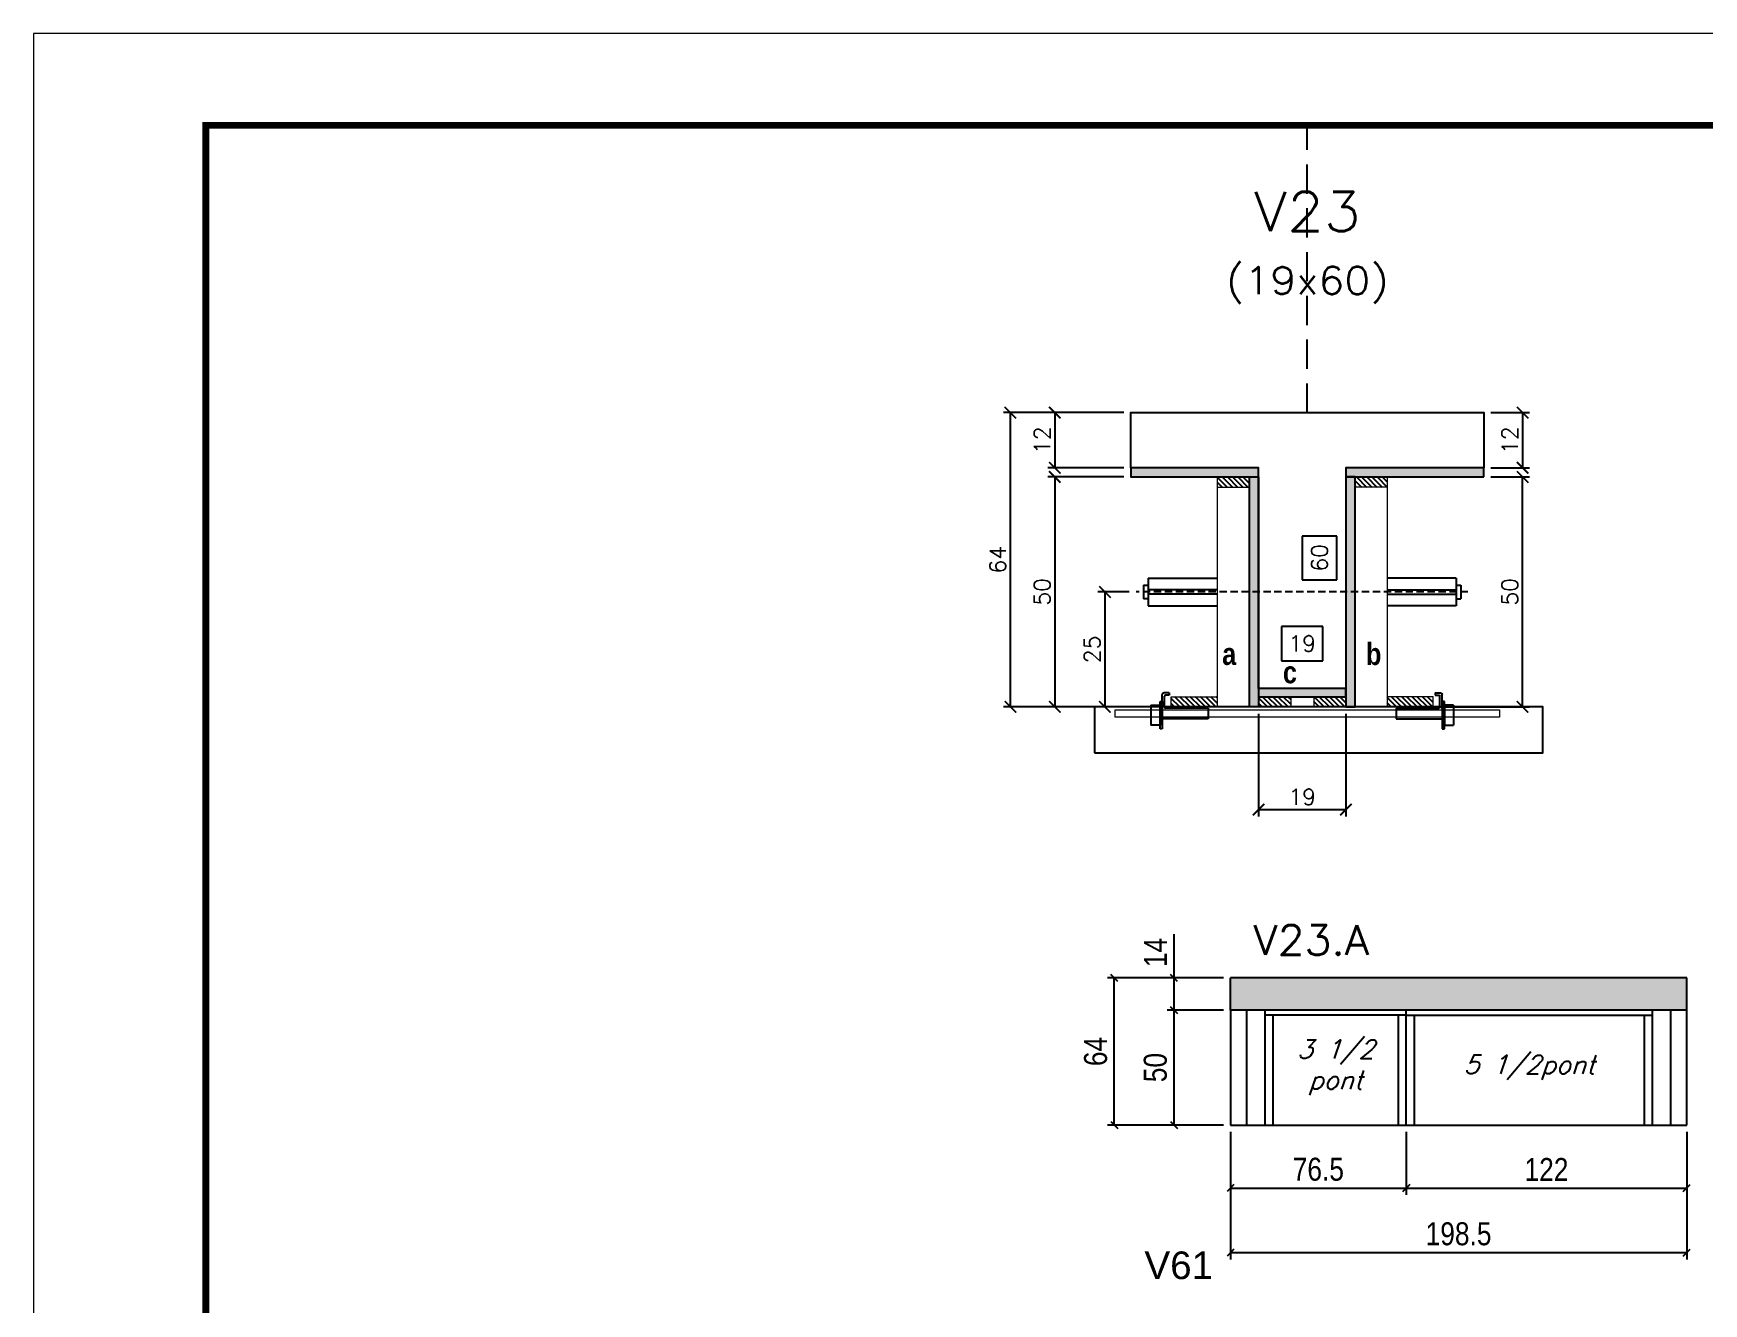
# Model space of a CAD drawing. Extents: x 0 to 6325, y 5574 to 19307.
# Drawn here: x 4755 to 5482, y 14112 to 14664 of the extents above; entities that cross this region are included whole.
import ezdxf
from ezdxf.enums import TextEntityAlignment as Align

# ---------------------------------------------------------------- set-up
doc = ezdxf.new("R2010")
doc.units = 0
doc.linetypes.add('DASHED', pattern=[0.75, 0.5, -0.25])
doc.linetypes.add('HIDDEN', pattern=[9.525, 6.35, -3.175])
for name, color, linetype in [('1', 1, 'Continuous'), ('5', 5, 'Continuous'), ('barrote', 251, 'Continuous'), ('COTA', 241, 'Continuous'), ('Cota Seção (2x)', 4, 'Continuous'), ('detalhes', 4, 'Continuous'), ('Hachura', 253, 'Continuous'), ('Painéis', 200, 'Continuous'), ('presilha', 1, 'Continuous'), ('SARR_2.2x7', 40, 'Continuous'), ('SARR_3.5x7', 81, 'Continuous'), ('TENSOR', 3, 'Continuous'), ('texto', 7, 'Continuous'), ('Texto de Titulo', 7, 'Continuous'), ('Texto Qtd Sarr', 242, 'Continuous')]:
    doc.layers.add(name, color=color, linetype=linetype)
for name, color, linetype, lineweight in [('CONCRETO', 251, 'Continuous', 25), ('Folhas', 255, 'Continuous', 9), ('Madeira', 126, 'Continuous', 18), ('SARRAFO DE PRESSAO', 251, 'DASHED', 9), ('SCO-___-LAJ', 2, 'Continuous', 0), ('Texto Seção', 7, 'Continuous', 15)]:
    doc.layers.add(name, color=color, linetype=linetype, lineweight=lineweight)
doc.styles.add('COTA TECNICA', font='techl___.ttf', dxfattribs={"height": 10})
doc.styles.add('REGUA-120', font='ROMANS.shx', dxfattribs={"height": 15})
doc.styles.add('Romans', font='romans.shx')
doc.styles.get("Standard").update_dxf_attribs({"font": 'arial.ttf'})
doc.styles.add('TECNICA', font='techb___.ttf', dxfattribs={"height": 10})
doc.dimstyles.new('Cota Seção (2x)', dxfattribs={"dimtxt": 7, "dimasz": 5, "dimexe": 3, "dimexo": 3, "dimgap": 2, "dimtad": 3, "dimdec": 1, "dimlfac": 0.5, "dimzin": 12, "dimdsep": 46, "dimtxsty": 'Romans', "dimblk": 'ARCHTICK', "dimcen": 0, "dimclrd": 4, "dimclre": 4, "dimclrt": 1, "dimadec": 1, "dimazin": 3, "dimtfac": 1, "dimtdec": 1, "dimtmove": 0, "dimatfit": 3, "dimldrblk": 'OBLIQUE', "dimfxl": 1, "dimtolj": 1, "dimtzin": 12, "dimarcsym": 0})
doc.dimstyles.new('Cota Seção interna', dxfattribs={"dimtxt": 7, "dimasz": 6, "dimexe": 0.18, "dimexo": 2, "dimgap": -4, "dimtad": 3, "dimdec": 1, "dimlfac": 0.5, "dimzin": 12, "dimdsep": 46, "dimtxsty": 'Romans', "dimblk": 'ARCHTICK', "dimcen": 0.09, "dimse1": 1, "dimse2": 1, "dimsd1": 1, "dimsd2": 1, "dimclrd": 180, "dimclre": 5, "dimclrt": 1, "dimadec": 0, "dimazin": 3, "dimtfac": 1, "dimtdec": 1, "dimtofl": 0, "dimtmove": 0, "dimatfit": 3, "dimldrblk": 'ARCHTICK', "dimfxl": 1, "dimtolj": 1, "dimtzin": 0, "dimarcsym": 0})
doc.dimstyles.new('PAINEL', dxfattribs={"dimtxt": 10, "dimasz": 3, "dimexe": 3, "dimexo": 3, "dimgap": 3, "dimtad": 1, "dimdec": 1, "dimzin": 12, "dimdsep": 46, "dimtxsty": 'COTA TECNICA', "dimblk1": 'OBLIQUE', "dimblk2": 'OBLIQUE', "dimsah": 1, "dimcen": 0.9, "dimclrd": 4, "dimclre": 4, "dimclrt": 240, "dimadec": 1, "dimazin": 3, "dimtfac": 1, "dimtdec": 1, "dimtmove": 0, "dimatfit": 3, "dimfxl": 1, "dimtolj": 1, "dimtzin": 12, "dimarcsym": 0})
pattern_1 = [(315, (28244.6724, 6141.631), (1.12253202, 1.12253202), [])]

# ---------------------------------------------------------------- blocks, each defined once
blk = doc.blocks.new('9999999999')
at = {"layer": 'Folhas'}
blk.add_lwpolyline([(98138.98, 34190.21), (99623.98, 34190.21), (99623.98, 35240.21), (98138.98, 35240.21)], close=True, dxfattribs=at)
at = {"layer": 'Folhas', "color": 30, "const_width": 3}
blk.add_lwpolyline([(98213.98, 34230.21), (99583.98, 34230.21), (99583.98, 35200.21), (98213.98, 35200.21)], close=True, dxfattribs=at)
blk = doc.blocks.new('titulo1')
at = {"layer": 'Defpoints', "color": 252, "linetype": 'HIDDEN', "ltscale": 2}
blk.add_line((0, 0), (0, 125), dxfattribs=at)
at = {"layer": 'Defpoints', "style": 'Romans', "oblique": 15}
blk.add_attdef('FOLHA', text='', height=10, dxfattribs=at).set_placement((0, 15.58), align=Align.MIDDLE_CENTER)
at = {"layer": 'Texto Qtd Sarr', "color": 3, "style": 'Romans', "oblique": 15}
for tag, height, p in [('TITULO', 17, (0, 71.45)), ('SEÇÃO', 12, (0, 41.55))]:
    blk.add_attdef(tag, text='', height=height, dxfattribs=at).set_placement(p, align=Align.MIDDLE_CENTER)
blk = doc.blocks.new('_ArchTick')
at = {"color": 0, "linetype": 'ByBlock', "const_width": 0.15}
blk.add_lwpolyline([(-0.5, -0.5), (0.5, 0.5)], dxfattribs=at)
blk = doc.blocks.new('*D3431')
at = {"layer": 'COTA', "color": 4, "lineweight": -2, "transparency": 16777216}
for p, q in [((5389.05, 14499.27), (5405.92, 14499.27)), ((5402.92, 14499.27), (5402.92, 14475.27)), ((5389.05, 14475.27), (5405.92, 14475.27))]:
    blk.add_line(p, q, dxfattribs=at)
at = {"layer": 'Defpoints', "color": 0, "transparency": 16777216}
for p in [(5386.05, 14499.27), (5386.05, 14475.27), (5402.92, 14475.27)]:
    blk.add_point(p, dxfattribs=at)
at = {"layer": 'COTA', "color": 4, "lineweight": -2, "transparency": 16777216, "xscale": 5, "yscale": 5, "zscale": 5}
for p, rotation in [((5402.92, 14499.27), 90), ((5402.92, 14475.27), 270)]:
    blk.add_blockref('_ArchTick', p, dxfattribs=dict(at, rotation=rotation))
at = {"layer": 'COTA', "color": 1, "transparency": 16777216, "insert": (5397.42, 14487.27), "char_height": 7, "attachment_point": 5, "rotation": 90, "style": 'Romans'}
blk.add_mtext('\\A1;12', dxfattribs=at)
blk = doc.blocks.new('_Oblique')
at = {"layer": '1', "color": 0, "lineweight": -2}
blk.add_line((-0.5, -0.5), (0.5, 0.5), dxfattribs=at)
blk = doc.blocks.new('*D3432')
at = {"layer": 'COTA', "color": 4, "lineweight": -2, "transparency": 16777216}
for p, q in [((5229.45, 14499.27), (5177.08, 14499.27)), ((5180.08, 14371.27), (5180.08, 14499.27)), ((5251.45, 14371.27), (5177.08, 14371.27))]:
    blk.add_line(p, q, dxfattribs=at)
at = {"layer": 'Defpoints', "color": 0, "transparency": 16777216}
for p in [(5180.08, 14499.27), (5232.45, 14499.27), (5254.45, 14371.27)]:
    blk.add_point(p, dxfattribs=at)
at = {"layer": 'COTA', "color": 4, "lineweight": -2, "transparency": 16777216, "xscale": 5, "yscale": 5, "zscale": 5}
for p, rotation in [((5180.08, 14499.27), 90), ((5180.08, 14371.27), 270)]:
    blk.add_blockref('_ArchTick', p, dxfattribs=dict(at, rotation=rotation))
at = {"layer": 'COTA', "color": 1, "transparency": 16777216, "insert": (5174.58, 14435.27), "char_height": 7, "attachment_point": 5, "rotation": 90, "style": 'Romans'}
blk.add_mtext('\\A1;64', dxfattribs=at)
blk = doc.blocks.new('*D3433')
at = {"layer": 'COTA', "color": 4, "lineweight": -2, "transparency": 16777216}
for p, q in [((5389.05, 14471.27), (5405.92, 14471.27)), ((5402.92, 14371.27), (5402.92, 14471.27)), ((5362.65, 14371.27), (5405.92, 14371.27))]:
    blk.add_line(p, q, dxfattribs=at)
at = {"layer": 'Defpoints', "color": 0, "transparency": 16777216}
for p in [(5386.05, 14471.27), (5402.92, 14471.27), (5359.65, 14371.27)]:
    blk.add_point(p, dxfattribs=at)
at = {"layer": 'COTA', "color": 4, "lineweight": -2, "transparency": 16777216, "xscale": 5, "yscale": 5, "zscale": 5}
for p, rotation in [((5402.92, 14471.27), 90), ((5402.92, 14371.27), 270)]:
    blk.add_blockref('_ArchTick', p, dxfattribs=dict(at, rotation=rotation))
at = {"layer": 'COTA', "color": 1, "transparency": 16777216, "insert": (5397.42, 14421.27), "char_height": 7, "attachment_point": 5, "rotation": 90, "style": 'Romans'}
blk.add_mtext('\\A1;50', dxfattribs=at)
blk = doc.blocks.new('*D3434')
at = {"layer": 'Cota Seção (2x)', "color": 180, "lineweight": -2, "transparency": 16777216}
for p, q in [((5322.05, 14445.58), (5307.05, 14445.58)), ((5307.05, 14445.58), (5307.05, 14426.58)), ((5322.05, 14426.58), (5322.05, 14445.58)), ((5307.05, 14426.58), (5322.05, 14426.58))]:
    blk.add_line(p, q, dxfattribs=at)
at = {"layer": 'Defpoints', "color": 0, "transparency": 16777216}
for p in [(5326.05, 14499.27), (5337.05, 14499.27), (5337.05, 14379.27)]:
    blk.add_point(p, dxfattribs=at)
at = {"layer": 'Cota Seção (2x)', "color": 1, "transparency": 16777216, "insert": (5314.55, 14436.08), "char_height": 7, "attachment_point": 5, "rotation": 90, "style": 'Romans'}
blk.add_mtext('\\A1;60', dxfattribs=at)
blk = doc.blocks.new('*D3435')
at = {"layer": 'COTA', "color": 4, "lineweight": -2, "transparency": 16777216}
for p, q in [((5229.45, 14499.27), (5196.39, 14499.27)), ((5199.39, 14499.27), (5199.39, 14475.27)), ((5229.45, 14475.27), (5196.39, 14475.27))]:
    blk.add_line(p, q, dxfattribs=at)
at = {"layer": 'Defpoints', "color": 0, "transparency": 16777216}
for p in [(5232.45, 14499.27), (5199.39, 14475.27), (5232.45, 14475.27)]:
    blk.add_point(p, dxfattribs=at)
at = {"layer": 'COTA', "color": 4, "lineweight": -2, "transparency": 16777216, "xscale": 5, "yscale": 5, "zscale": 5}
for p, rotation in [((5199.39, 14499.27), 90), ((5199.39, 14475.27), 270)]:
    blk.add_blockref('_ArchTick', p, dxfattribs=dict(at, rotation=rotation))
at = {"layer": 'COTA', "color": 1, "transparency": 16777216, "insert": (5193.89, 14487.27), "char_height": 7, "attachment_point": 5, "rotation": 90, "style": 'Romans'}
blk.add_mtext('\\A1;12', dxfattribs=at)
blk = doc.blocks.new('*D3436')
at = {"layer": 'COTA', "color": 4, "lineweight": -2, "transparency": 16777216}
for p, q in [((5229.45, 14471.27), (5196.39, 14471.27)), ((5199.39, 14471.27), (5199.39, 14371.27)), ((5251.45, 14371.27), (5196.39, 14371.27))]:
    blk.add_line(p, q, dxfattribs=at)
at = {"layer": 'Defpoints', "color": 0, "transparency": 16777216}
for p in [(5232.45, 14471.27), (5199.39, 14371.27), (5254.45, 14371.27)]:
    blk.add_point(p, dxfattribs=at)
at = {"layer": 'COTA', "color": 4, "lineweight": -2, "transparency": 16777216, "xscale": 5, "yscale": 5, "zscale": 5}
for p, rotation in [((5199.39, 14471.27), 90), ((5199.39, 14371.27), 270)]:
    blk.add_blockref('_ArchTick', p, dxfattribs=dict(at, rotation=rotation))
at = {"layer": 'COTA', "color": 1, "transparency": 16777216, "insert": (5193.89, 14421.27), "char_height": 7, "attachment_point": 5, "rotation": 90, "style": 'Romans'}
blk.add_mtext('\\A1;50', dxfattribs=at)
blk = doc.blocks.new('PRESILHA METÁLICA 1')
at = {"layer": 'presilha'}
for p, q in [((0, 13), (6, 13)), ((0, 13), (0, 0)), ((6, 15.5), (7.5, 15.5)), ((6, -2.5), (6, 15.5)), ((6, 13), (6, 0)), ((7.5, 10.6), (7.5, 19.9)), ((7.5, 15.5), (7.5, -2.5)), ((12, 21), (8.6, 21)), ((9, 11.6), (9, 18.9)), ((12, 19.5), (9.6, 19.5)), ((37.5, 11), (9.6, 11)), ((12, 21), (12, 19.5)), ((37.5, 11), (37.5, 4.1)), ((6, 0), (0, 0)), ((37.5, 4.1), (7.5, 4.1)), ((7.5, -2.5), (6, -2.5))]:
    blk.add_line(p, q, dxfattribs=at)
for centre, radius, start, end in [((8.6, 19.9), 1.14, 90, 180), ((9.6, 18.9), 0.57, 90, 180), ((9.6, 11.6), 0.57, 180, 270)]:
    blk.add_arc(centre, radius, start, end, dxfattribs=at)
blk = doc.blocks.new('*D3437')
at = {"layer": 'COTA', "color": 4, "lineweight": -2, "transparency": 16777216}
for p, q in [((5288.05, 14368.27), (5288.05, 14323.55)), ((5326.05, 14368.27), (5326.05, 14323.55)), ((5288.05, 14326.55), (5326.05, 14326.55))]:
    blk.add_line(p, q, dxfattribs=at)
at = {"layer": 'Defpoints', "color": 0, "transparency": 16777216}
for p in [(5288.05, 14371.27), (5326.05, 14371.27), (5326.05, 14326.55)]:
    blk.add_point(p, dxfattribs=at)
at = {"layer": 'COTA', "color": 4, "lineweight": -2, "transparency": 16777216, "xscale": 5, "yscale": 5, "zscale": 5, "rotation": 180}
blk.add_blockref('_ArchTick', (5288.05, 14326.55), dxfattribs=at)
at = {"layer": 'COTA', "color": 4, "lineweight": -2, "transparency": 16777216, "xscale": 5, "yscale": 5, "zscale": 5}
blk.add_blockref('_ArchTick', (5326.05, 14326.55), dxfattribs=at)
at = {"layer": 'COTA', "color": 1, "transparency": 16777216, "insert": (5307.05, 14332.05), "char_height": 7, "attachment_point": 5, "style": 'Romans'}
blk.add_mtext('\\A1;19', dxfattribs=at)
blk = doc.blocks.new('*D3438')
at = {"layer": 'Cota Seção (2x)', "color": 180, "lineweight": -2, "transparency": 16777216}
for p, q in [((5316.05, 14406.27), (5298.05, 14406.27)), ((5298.05, 14406.27), (5298.05, 14391.27)), ((5316.05, 14391.27), (5316.05, 14406.27)), ((5298.05, 14391.27), (5316.05, 14391.27))]:
    blk.add_line(p, q, dxfattribs=at)
at = {"layer": 'Defpoints', "color": 0, "transparency": 16777216}
for p in [(5326.05, 14387.27), (5288.05, 14371.27), (5326.05, 14371.27)]:
    blk.add_point(p, dxfattribs=at)
at = {"layer": 'Cota Seção (2x)', "color": 1, "transparency": 16777216, "insert": (5307.05, 14398.77), "char_height": 7, "attachment_point": 5, "style": 'Romans'}
blk.add_mtext('\\A1;19', dxfattribs=at)
blk = doc.blocks.new('*D3442')
at = {"layer": 'COTA', "color": 4, "lineweight": -2, "transparency": 16777216}
for p, q in [((5275.82, 14186.3), (5275.82, 14130.78)), ((5474.32, 14186.3), (5474.32, 14130.78)), ((5275.82, 14133.78), (5474.32, 14133.78))]:
    blk.add_line(p, q, dxfattribs=at)
at = {"layer": 'Defpoints', "color": 0, "transparency": 16777216}
for p in [(5275.82, 14189.3), (5474.32, 14189.3), (5474.32, 14133.78)]:
    blk.add_point(p, dxfattribs=at)
at = {"layer": 'COTA', "color": 4, "lineweight": -2, "transparency": 16777216, "xscale": 3, "yscale": 3, "zscale": 3, "rotation": 180}
blk.add_blockref('_Oblique', (5275.82, 14133.78), dxfattribs=at)
at = {"layer": 'COTA', "color": 4, "lineweight": -2, "transparency": 16777216, "xscale": 3, "yscale": 3, "zscale": 3}
blk.add_blockref('_Oblique', (5474.32, 14133.78), dxfattribs=at)
at = {"layer": 'COTA', "color": 240, "transparency": 16777216, "insert": (5375.07, 14141.92), "char_height": 10, "attachment_point": 5, "style": 'COTA TECNICA'}
blk.add_mtext('\\A1;198.5', dxfattribs=at)
blk = doc.blocks.new('*D3443')
at = {"layer": 'COTA', "color": 4, "lineweight": -2, "transparency": 16777216}
for p, q in [((5272.82, 14239.3), (5248.28, 14239.3)), ((5251.28, 14189.3), (5251.28, 14239.3)), ((5272.82, 14189.3), (5248.28, 14189.3))]:
    blk.add_line(p, q, dxfattribs=at)
at = {"layer": 'Defpoints', "color": 0, "transparency": 16777216}
for p in [(5251.28, 14239.3), (5275.82, 14239.3), (5275.82, 14189.3)]:
    blk.add_point(p, dxfattribs=at)
at = {"layer": 'COTA', "color": 4, "lineweight": -2, "transparency": 16777216, "xscale": 3, "yscale": 3, "zscale": 3}
for p, rotation in [((5251.28, 14239.3), 90), ((5251.28, 14189.3), 270)]:
    blk.add_blockref('_Oblique', p, dxfattribs=dict(at, rotation=rotation))
at = {"layer": 'COTA', "color": 240, "transparency": 16777216, "insert": (5243.17, 14214.3), "char_height": 10, "attachment_point": 5, "rotation": 90, "style": 'COTA TECNICA'}
blk.add_mtext('\\A1;50', dxfattribs=at)
blk = doc.blocks.new('*D4472')
at = {"layer": 'COTA', "color": 4, "lineweight": -2, "transparency": 16777216}
for p, q in [((5251.28, 14253.3), (5251.28, 14272.42)), ((5272.82, 14253.3), (5248.28, 14253.3)), ((5251.28, 14239.3), (5251.28, 14253.3)), ((5272.82, 14239.3), (5248.28, 14239.3))]:
    blk.add_line(p, q, dxfattribs=at)
at = {"layer": 'Defpoints', "color": 0, "transparency": 16777216}
for p in [(5251.28, 14253.3), (5275.82, 14253.3), (5275.82, 14239.3)]:
    blk.add_point(p, dxfattribs=at)
at = {"layer": 'COTA', "color": 4, "lineweight": -2, "transparency": 16777216, "xscale": 3, "yscale": 3, "zscale": 3}
for p, rotation in [((5251.28, 14253.3), 90), ((5251.28, 14239.3), 270)]:
    blk.add_blockref('_Oblique', p, dxfattribs=dict(at, rotation=rotation))
at = {"layer": 'COTA', "color": 240, "transparency": 16777216, "insert": (5243.21, 14264.36), "char_height": 10, "attachment_point": 5, "rotation": 90, "style": 'COTA TECNICA'}
blk.add_mtext('\\A1;14', dxfattribs=at)
blk = doc.blocks.new('*D3444')
at = {"layer": 'COTA', "color": 4, "lineweight": -2, "transparency": 16777216}
for p, q in [((5272.82, 14253.3), (5222.28, 14253.3)), ((5225.28, 14189.3), (5225.28, 14253.3)), ((5272.82, 14189.3), (5222.28, 14189.3))]:
    blk.add_line(p, q, dxfattribs=at)
at = {"layer": 'Defpoints', "color": 0, "transparency": 16777216}
for p in [(5225.28, 14253.3), (5275.82, 14253.3), (5275.82, 14189.3)]:
    blk.add_point(p, dxfattribs=at)
at = {"layer": 'COTA', "color": 4, "lineweight": -2, "transparency": 16777216, "xscale": 3, "yscale": 3, "zscale": 3}
for p, rotation in [((5225.28, 14253.3), 90), ((5225.28, 14189.3), 270)]:
    blk.add_blockref('_Oblique', p, dxfattribs=dict(at, rotation=rotation))
at = {"layer": 'COTA', "color": 240, "transparency": 16777216, "insert": (5217.18, 14221.3), "char_height": 10, "attachment_point": 5, "rotation": 90, "style": 'COTA TECNICA'}
blk.add_mtext('\\A1;64', dxfattribs=at)
blk = doc.blocks.new('*D3445')
at = {"layer": 'COTA', "color": 4, "lineweight": -2, "transparency": 16777216}
for p, q in [((5275.82, 14186.3), (5275.82, 14158.9)), ((5352.32, 14186.3), (5352.32, 14158.9)), ((5275.82, 14161.9), (5352.32, 14161.9))]:
    blk.add_line(p, q, dxfattribs=at)
at = {"layer": 'Defpoints', "color": 0, "transparency": 16777216}
for p in [(5275.82, 14189.3), (5352.32, 14189.3), (5352.32, 14161.9)]:
    blk.add_point(p, dxfattribs=at)
at = {"layer": 'COTA', "color": 4, "lineweight": -2, "transparency": 16777216, "xscale": 3, "yscale": 3, "zscale": 3, "rotation": 180}
blk.add_blockref('_Oblique', (5275.82, 14161.9), dxfattribs=at)
at = {"layer": 'COTA', "color": 4, "lineweight": -2, "transparency": 16777216, "xscale": 3, "yscale": 3, "zscale": 3}
blk.add_blockref('_Oblique', (5352.32, 14161.9), dxfattribs=at)
at = {"layer": 'COTA', "color": 240, "transparency": 16777216, "insert": (5314.07, 14170.01), "char_height": 10, "attachment_point": 5, "style": 'COTA TECNICA'}
blk.add_mtext('\\A1;76.5', dxfattribs=at)
blk = doc.blocks.new('*D4473')
at = {"layer": 'COTA', "color": 4, "lineweight": -2, "transparency": 16777216}
for p, q in [((5352.32, 14186.3), (5352.32, 14158.9)), ((5474.32, 14186.3), (5474.32, 14158.9)), ((5352.32, 14161.9), (5474.32, 14161.9))]:
    blk.add_line(p, q, dxfattribs=at)
at = {"layer": 'Defpoints', "color": 0, "transparency": 16777216}
for p in [(5352.32, 14189.3), (5474.32, 14189.3), (5474.32, 14161.9)]:
    blk.add_point(p, dxfattribs=at)
at = {"layer": 'COTA', "color": 4, "lineweight": -2, "transparency": 16777216, "xscale": 3, "yscale": 3, "zscale": 3, "rotation": 180}
blk.add_blockref('_Oblique', (5352.32, 14161.9), dxfattribs=at)
at = {"layer": 'COTA', "color": 4, "lineweight": -2, "transparency": 16777216, "xscale": 3, "yscale": 3, "zscale": 3}
blk.add_blockref('_Oblique', (5474.32, 14161.9), dxfattribs=at)
at = {"layer": 'COTA', "color": 240, "transparency": 16777216, "insert": (5413.32, 14169.96), "char_height": 10, "attachment_point": 5, "style": 'COTA TECNICA'}
blk.add_mtext('\\A1;122', dxfattribs=at)
blk = doc.blocks.new('*D4150')
at = {"layer": 'COTA', "color": 4, "lineweight": -2, "transparency": 16777216}
for p, q in [((5231.75, 14421.24), (5218.19, 14421.24)), ((5221.19, 14421.24), (5221.19, 14371.27)), ((5236.75, 14371.27), (5218.19, 14371.27))]:
    blk.add_line(p, q, dxfattribs=at)
at = {"layer": 'Defpoints', "color": 0, "transparency": 16777216}
for p in [(5234.75, 14421.24), (5221.19, 14371.27), (5239.75, 14371.27)]:
    blk.add_point(p, dxfattribs=at)
at = {"layer": 'COTA', "color": 4, "lineweight": -2, "transparency": 16777216, "xscale": 5, "yscale": 5, "zscale": 5}
for p, rotation in [((5221.19, 14421.24), 90), ((5221.19, 14371.27), 270)]:
    blk.add_blockref('_ArchTick', p, dxfattribs=dict(at, rotation=rotation))
at = {"layer": 'COTA', "color": 1, "transparency": 16777216, "insert": (5215.69, 14396.26), "char_height": 7, "attachment_point": 5, "rotation": 90, "style": 'Romans'}
blk.add_mtext('\\A1;25', dxfattribs=at)

msp = doc.modelspace()

# ---------------------------------------------------------------- hatches: boundary and pattern name
at = {"layer": 'COTA'}
h = msp.add_hatch(dxfattribs=at)
h.set_pattern_fill('AR-CONC', color=256, scale=0.03)
h.set_pattern_definition([(50, (3322.6207, 5732.253), (5.46554, -0.4781726), [0.5715, -6.2865]), (355, (3322.6207, 5732.253), (-1.0573026, 5.7317054), [0.4572, -5.0292175]), (100.451445, (3323.076, 5732.2133), (4.4082374, 5.2535326), [0.4857003, -5.3427073]), (46.1842, (3322.621, 5733.777), (8.132371, -1.26127), [0.85725, -9.42975]), (96.63556, (3323.298, 5733.672), (7.122124, 7.422784), [0.728551, -8.014068]), (351.18415, (3322.621, 5733.777), (7.122124, 7.422784), [0.685799, -7.543792]), (21, (3323.3827, 5733.396), (4.5484317, -3.067956), [0.5715, -6.2865]), (326, (3323.3827, 5733.396), (1.854061, 5.525639), [0.4572, -5.0292]), (71.451445, (3323.7617, 5733.1405), (6.4024926, 2.457683), [0.4857003, -5.342698]), (37.5, (3322.6207, 5732.2531), (0.0926581, 2.53665117), [0, -4.96824, 0, -5.1054, 0, -5.04825]), (7.5, (3322.6207, 5732.253), (2.0045899, 3.00541724), [0, -2.91084, 0, -4.85394, 0, -1.92405]), (327.5, (3320.9214, 5732.2531), (4.06771786, -0.1718623), [0, -1.905, 0, -5.9436, 0, -7.8867]), (317.5, (3320.1594, 5732.253), (4.4438754, 0.7627947), [0, -2.4765, 0, -3.94716, 0, -5.6007])])
h.paths.add_polyline_path([(5275.82, 14253.3), (5275.82, 14239.3), (5474.32, 14239.3), (5474.32, 14253.3)])
at = {"layer": 'Hachura'}
h = msp.add_hatch(color=256, dxfattribs=at)
h.dxf.hatch_style = 1
h.paths.add_polyline_path([(5288.05, 14471.27), (5288.05, 14475.27), (5232.45, 14475.27), (5232.45, 14471.27)])
h = msp.add_hatch(dxfattribs=at)
h.set_pattern_fill('ANSI31', color=256, scale=0.5, angle=270, style=0)
h.set_pattern_definition([(315, (28244.6724, 6163.631), (1.12253202, 1.12253202), [])])
h.paths.add_polyline_path([(5284.05, 14466.87), (5284.05, 14471.27), (5270.05, 14471.27), (5270.05, 14466.87)])
h = msp.add_hatch(color=256, dxfattribs=at)
h.dxf.hatch_style = 1
h.paths.add_polyline_path([(5284.05, 14471.27), (5288.05, 14471.27), (5288.05, 14371.27), (5284.05, 14371.27)])
h = msp.add_hatch(color=256, dxfattribs=at)
h.dxf.hatch_style = 1
h.paths.add_polyline_path([(5386.05, 14471.27), (5386.05, 14475.27), (5326.05, 14475.27), (5326.05, 14471.27)])
h = msp.add_hatch(color=256, dxfattribs=at)
h.dxf.hatch_style = 1
h.paths.add_polyline_path([(5330.05, 14471.27), (5326.05, 14471.27), (5326.05, 14371.27), (5330.05, 14371.27)])
h = msp.add_hatch(dxfattribs=at)
h.set_pattern_fill('ANSI31', color=256, scale=0.5, angle=270, style=0)
h.set_pattern_definition([(315, (28244.6724, 6163.631), (1.12253202, 1.12253202), [])])
h.paths.add_polyline_path([(5330.05, 14466.87), (5330.05, 14471.27), (5344.05, 14471.27), (5344.05, 14466.87)])
h = msp.add_hatch(dxfattribs=at)
h.set_pattern_fill('ANSI31', color=256, scale=0.5, angle=270, style=0)
h.set_pattern_definition([(315, (28244.6724, 6141.631), (1.12253202, 1.12253202), [])])
h.paths.add_polyline_path([(5250.05, 14371.27), (5250.05, 14375.67), (5270.05, 14375.67), (5270.05, 14371.27)])
h = msp.add_hatch(color=256, dxfattribs=at)
h.dxf.hatch_style = 1
h.paths.add_polyline_path([(5326.05, 14375.67), (5326.05, 14379.27), (5288.05, 14379.27), (5288.05, 14375.67)])
h = msp.add_hatch(dxfattribs=at)
h.set_pattern_fill('ANSI31', color=256, scale=0.5, angle=270, style=0)
h.set_pattern_definition(pattern_1)
h.paths.add_polyline_path([(5288.05, 14371.27), (5288.05, 14375.67), (5302.05, 14375.67), (5302.05, 14371.27)])
h = msp.add_hatch(dxfattribs=at)
h.set_pattern_fill('ANSI31', color=256, scale=0.5, angle=270, style=0)
h.set_pattern_definition(pattern_1)
h.paths.add_polyline_path([(5326.05, 14371.27), (5326.05, 14375.67), (5312.05, 14375.67), (5312.05, 14371.27)])
h = msp.add_hatch(dxfattribs=at)
h.set_pattern_fill('ANSI31', color=256, scale=0.5, angle=270, style=0)
h.set_pattern_definition(pattern_1)
h.paths.add_polyline_path([(5364.05, 14371.27), (5364.05, 14375.67), (5344.05, 14375.67), (5344.05, 14371.27)])

# ---------------------------------------------------------------- linework, layer by layer
at = {"ltscale": 3}
for p, q in [((5240.05, 14427.24), (5240.05, 14415.24)), ((5240.05, 14427.24), (5270.05, 14427.24)), ((5374.05, 14427.24), (5344.05, 14427.24)), ((5374.05, 14427.24), (5374.05, 14415.24)), ((5238.05, 14424.24), (5238.05, 14418.24)), ((5238.05, 14424.24), (5240.05, 14424.24)), ((5240.05, 14418.24), (5238.05, 14418.24)), ((5270.05, 14422.24), (5240.05, 14422.24)), ((5270.05, 14420.24), (5240.05, 14420.24)), ((5344.05, 14422.24), (5374.05, 14422.24)), ((5344.05, 14420.24), (5374.05, 14420.24)), ((5374.05, 14424.24), (5376.05, 14424.24)), ((5374.05, 14418.24), (5376.05, 14418.24)), ((5376.05, 14424.24), (5376.05, 14418.24)), ((5240.05, 14415.24), (5270.05, 14415.24)), ((5374.05, 14415.24), (5344.05, 14415.24))]:
    msp.add_line(p, q, dxfattribs=at)
at = {"layer": 'barrote'}
msp.add_lwpolyline([(5216.6, 14351.27), (5411.78, 14351.27), (5411.78, 14371.27), (5216.6, 14371.27)], close=True, dxfattribs=at)
at = {"layer": 'CONCRETO'}
msp.add_lwpolyline([(5232.45, 14475.27), (5232.45, 14499.27), (5386.05, 14499.27), (5386.05, 14475.27), (5326.05, 14475.27), (5326.05, 14379.27), (5288.05, 14379.27), (5288.05, 14475.27)], close=True, dxfattribs=at)
at = {"layer": 'COTA'}
for p, q in [((5474.32, 14253.3), (5275.82, 14253.3)), ((5275.82, 14239.3), (5275.82, 14253.3)), ((5474.32, 14239.3), (5474.32, 14253.3))]:
    msp.add_line(p, q, dxfattribs=at)
at = {"layer": 'Madeira'}
for points in [[(5284.05, 14466.87), (5284.05, 14471.27), (5270.05, 14471.27), (5270.05, 14466.87)], [(5284.05, 14471.27), (5270.05, 14471.27), (5270.05, 14371.27), (5284.05, 14371.27)], [(5330.05, 14466.87), (5330.05, 14471.27), (5344.05, 14471.27), (5344.05, 14466.87)], [(5330.05, 14471.27), (5344.05, 14471.27), (5344.05, 14371.27), (5330.05, 14371.27)], [(5250.05, 14371.27), (5250.05, 14375.67), (5270.05, 14375.67), (5270.05, 14371.27)], [(5288.05, 14371.27), (5288.05, 14375.67), (5302.05, 14375.67), (5302.05, 14371.27)], [(5326.05, 14371.27), (5326.05, 14375.67), (5312.05, 14375.67), (5312.05, 14371.27)], [(5364.05, 14371.27), (5364.05, 14375.67), (5344.05, 14375.67), (5344.05, 14371.27)]]:
    msp.add_lwpolyline(points, close=True, dxfattribs=at)
at = {"layer": 'Painéis', "linetype": 'ByBlock'}
for p, q in [((5474.32, 14239.3), (5275.82, 14239.3)), ((5275.82, 14239.3), (5275.82, 14189.3)), ((5352.32, 14189.3), (5352.32, 14239.3)), ((5474.32, 14189.3), (5474.32, 14239.3)), ((5275.82, 14189.3), (5474.32, 14189.3))]:
    msp.add_line(p, q, dxfattribs=at)
at = {"layer": 'Painéis'}
for points in [[(5288.05, 14471.27), (5288.05, 14475.27), (5232.45, 14475.27), (5232.45, 14471.27)], [(5284.05, 14471.27), (5288.05, 14471.27), (5288.05, 14371.27), (5284.05, 14371.27)], [(5386.05, 14471.27), (5386.05, 14475.27), (5326.05, 14475.27), (5326.05, 14471.27)], [(5330.05, 14471.27), (5326.05, 14471.27), (5326.05, 14371.27), (5330.05, 14371.27)], [(5326.05, 14375.67), (5326.05, 14379.27), (5288.05, 14379.27), (5288.05, 14375.67)]]:
    msp.add_lwpolyline(points, close=True, dxfattribs=at)
at = {"layer": 'SARR_2.2x7', "linetype": 'Continuous'}
for p, q in [((5282.82, 14239.3), (5282.82, 14189.3)), ((5352.32, 14237.1), (5290.82, 14237.1)), ((5352.32, 14237.1), (5459.32, 14237.1)), ((5467.32, 14239.3), (5467.32, 14189.3))]:
    msp.add_line(p, q, dxfattribs=at)
at = {"layer": 'SARR_3.5x7'}
for p, q in [((5290.82, 14239.3), (5290.82, 14189.3)), ((5294.32, 14237.1), (5294.32, 14189.3)), ((5348.82, 14237.1), (5348.82, 14189.3)), ((5355.82, 14237.1), (5355.82, 14189.3)), ((5455.82, 14237.1), (5455.82, 14189.3)), ((5459.32, 14239.3), (5459.32, 14189.3))]:
    msp.add_line(p, q, dxfattribs=at)
at = {"layer": 'SCO-___-LAJ', "color": 1}
msp.add_lwpolyline([(5225.6, 14369.94), (5392.91, 14369.94), (5392.91, 14366.74), (5225.6, 14366.74)], close=True, dxfattribs=at)
at = {"layer": 'TENSOR', "linetype": 'HIDDEN', "ltscale": 0.5}
msp.add_line((5379.05, 14421.24), (5234.75, 14421.24), dxfattribs=at)

# ---------------------------------------------------------------- block references
at = {"layer": 'presilha', "yscale": 0.6666666666666666, "zscale": 0.6666666666666666}
for p, xscale in [((5241.18, 14363.31), 0.6666666666666666), ((5372.92, 14363.31), -0.6666666666666666)]:
    msp.add_blockref('PRESILHA METÁLICA 1', p, dxfattribs=dict(at, xscale=xscale))
at = {"layer": 'SARRAFO DE PRESSAO', "color": 6, "linetype": 'ByBlock'}
msp.add_blockref('9999999999', (-93383.98, -20575.93), dxfattribs=at)
at = {"layer": 'Texto Seção'}
ref = msp.add_blockref('titulo1', (5309.25, 14499.27), dxfattribs=at)
ref.add_attrib('TITULO', 'V23', dxfattribs={"layer": 'Texto de Titulo', "color": 7, "height": 17, "style": 'Romans', "width": 1.1}).set_placement((5309.25, 14586.77), align=Align.MIDDLE_CENTER)
ref.add_attrib('SEÇÃO', '(19x60)', dxfattribs={"layer": 'Texto de Titulo', "color": 7, "height": 12, "style": 'Romans', "width": 1.1}).set_placement((5309.25, 14556.77), align=Align.MIDDLE_CENTER)

# ---------------------------------------------------------------- texts
at = {"layer": '5', "linetype": 'Continuous'}
msp.add_text('V61', height=12, rotation=359.99996, dxfattribs=at).set_placement((5238.41, 14122.28))
at = {"layer": 'detalhes', "style": 'TECNICA'}
for s, p in [('a', (5272.22, 14389.48)), ('b', (5334.77, 14389.46)), ('c', (5298.65, 14381.51))]:
    msp.add_text(s, height=9.6, dxfattribs=at).set_placement(p)
at = {"layer": 'texto', "color": 2, "char_height": 8, "attachment_point": 5, "style": 'Romans'}
for s, insert in [('{\\Q19;\\C256;3 1/2\\Ppont}', (5321.57, 14214.3)), ('{\\Q19;\\C256;5 1/2pont}', (5405.82, 14214.3))]:
    msp.add_mtext(s, dxfattribs=dict(at, insert=insert))
at = {"layer": 'Texto Seção', "style": 'REGUA-120', "width": 1.05}
msp.add_text('V23.A', height=13, dxfattribs=at).set_placement((5285.82, 14263.3))

# ---------------------------------------------------------------- dimensions: what is measured, and where the dimension line sits
at = {"layer": 'COTA'}
for base, p1, p2, dimstyle, picture, middle in [((5180.08, 14499.27), (5254.45, 14371.27), (5232.45, 14499.27), 'Cota Seção (2x)', '*D3432', (5174.58, 14435.27)), ((5199.39, 14475.27), (5232.45, 14499.27), (5232.45, 14475.27), 'Cota Seção (2x)', '*D3435', (5193.89, 14487.27)), ((5402.92, 14475.27), (5386.05, 14499.27), (5386.05, 14475.27), 'Cota Seção (2x)', '*D3431', (5397.42, 14487.27)), ((5199.39, 14371.27), (5232.45, 14471.27), (5254.45, 14371.27), 'Cota Seção (2x)', '*D3436', (5193.89, 14421.27)), ((5402.92, 14471.27), (5359.65, 14371.27), (5386.05, 14471.27), 'Cota Seção (2x)', '*D3433', (5397.42, 14421.27)), ((5221.19, 14371.27), (5234.75, 14421.24), (5239.75, 14371.27), 'Cota Seção (2x)', '*D4150', (5215.69, 14396.26)), ((5251.28, 14253.3), (5275.82, 14239.3), (5275.82, 14253.3), 'PAINEL', '*D4472', (5243.21, 14264.36)), ((5225.28, 14253.3), (5275.82, 14189.3), (5275.82, 14253.3), 'PAINEL', '*D3444', (5217.18, 14221.3)), ((5251.28, 14239.3), (5275.82, 14189.3), (5275.82, 14239.3), 'PAINEL', '*D3443', (5243.17, 14214.3))]:
    dim = msp.add_linear_dim(base=base, p1=p1, p2=p2, angle=90, dimstyle=dimstyle, dxfattribs=at)
    dim.commit()
    dim.dimension.update_dxf_attribs({"geometry": picture, "text_midpoint": middle})
for base, p1, p2, dimstyle, picture, middle in [((5326.05, 14326.55), (5288.05, 14371.27), (5326.05, 14371.27), 'Cota Seção (2x)', '*D3437', (5307.05, 14332.05)), ((5474.32, 14133.78), (5275.82, 14189.3), (5474.32, 14189.3), 'PAINEL', '*D3442', (5375.07, 14141.92)), ((5352.32, 14161.9), (5275.82, 14189.3), (5352.32, 14189.3), 'PAINEL', '*D3445', (5314.07, 14170.01)), ((5474.32, 14161.9), (5352.32, 14189.3), (5474.32, 14189.3), 'PAINEL', '*D4473', (5413.32, 14169.96))]:
    dim = msp.add_linear_dim(base=base, p1=p1, p2=p2, dimstyle=dimstyle, dxfattribs=at)
    dim.commit()
    dim.dimension.update_dxf_attribs({"geometry": picture, "text_midpoint": middle})
at = {"layer": 'Cota Seção (2x)'}
dim = msp.add_linear_dim(base=(5326.05, 14499.27), p1=(5337.05, 14379.27), p2=(5337.05, 14499.27), angle=90, dimstyle='Cota Seção interna', dxfattribs=at)
dim.commit()
dim.dimension.update_dxf_attribs({"geometry": '*D3434', "text_midpoint": (5326.05, 14436.08), "dimtype": 160})
dim = msp.add_linear_dim(base=(5326.05, 14387.27), p1=(5288.05, 14371.27), p2=(5326.05, 14371.27), dimstyle='Cota Seção interna', dxfattribs=at)
dim.commit()
dim.dimension.update_dxf_attribs({"geometry": '*D3438', "text_midpoint": (5307.05, 14387.27), "dimtype": 160})

doc.saveas('drawing.dxf')
